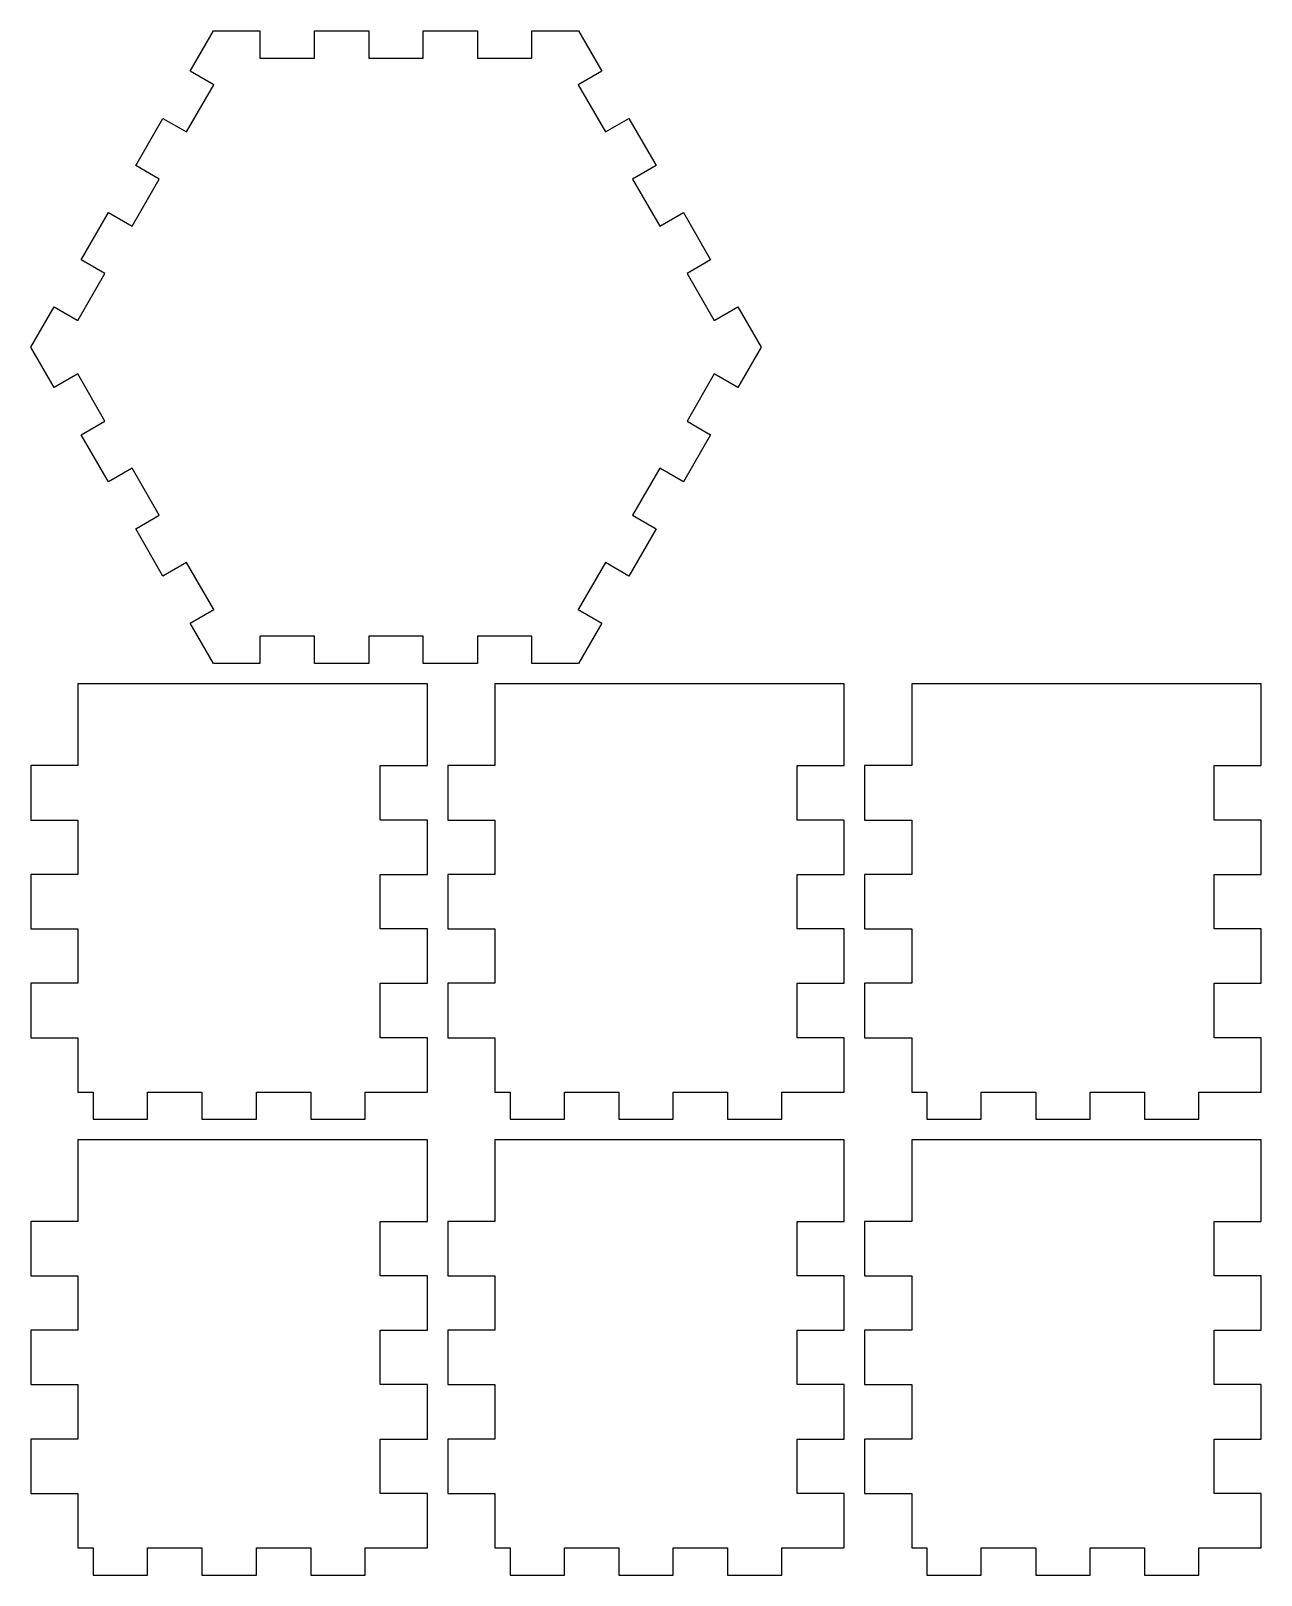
# Model space of a CAD drawing. Header units: inches. Extents: x 0 to 181, y 3 to 230.
import ezdxf

# ---------------------------------------------------------------- set-up
doc = ezdxf.new("R2010")
doc.units = ezdxf.units.IN

msp = doc.modelspace()

# ---------------------------------------------------------------- linework, layer by layer
at = {"layer": 'bottom_outsideCutPath'}
for p, q in [((23.42, 224.07), (26.85, 230)), ((26.85, 230), (33.69, 230)), ((33.69, 230), (33.69, 226)), ((41.69, 226), (41.69, 230)), ((41.69, 230), (49.69, 230)), ((49.69, 230), (49.69, 226)), ((57.69, 226), (57.69, 230)), ((57.69, 230), (65.69, 230)), ((65.69, 230), (65.69, 226)), ((73.69, 226), (73.69, 230)), ((73.69, 230), (80.54, 230)), ((80.54, 230), (83.96, 224.07)), ((33.69, 226), (41.69, 226)), ((49.69, 226), (57.69, 226)), ((65.69, 226), (73.69, 226)), ((26.89, 222.07), (23.42, 224.07)), ((83.96, 224.07), (80.5, 222.07)), ((22.89, 215.14), (26.89, 222.07)), ((80.5, 222.07), (84.5, 215.14)), ((15.42, 210.21), (19.42, 217.14)), ((19.42, 217.14), (22.89, 215.14)), ((84.5, 215.14), (87.96, 217.14)), ((87.96, 217.14), (91.96, 210.21)), ((18.89, 208.21), (15.42, 210.21)), ((91.96, 210.21), (88.5, 208.21)), ((14.89, 201.29), (18.89, 208.21)), ((88.5, 208.21), (92.5, 201.29)), ((7.42, 196.36), (11.42, 203.29)), ((11.42, 203.29), (14.89, 201.29)), ((92.5, 201.29), (95.96, 203.29)), ((95.96, 203.29), (99.96, 196.36)), ((10.89, 194.36), (7.42, 196.36)), ((99.96, 196.36), (96.5, 194.36)), ((6.89, 187.43), (10.89, 194.36)), ((96.5, 194.36), (100.5, 187.43)), ((0, 183.5), (3.42, 189.43)), ((3.42, 189.43), (6.89, 187.43)), ((100.5, 187.43), (103.96, 189.43)), ((103.96, 189.43), (107.39, 183.5)), ((3.42, 177.57), (0, 183.5)), ((107.39, 183.5), (103.96, 177.57)), ((6.89, 179.57), (3.42, 177.57)), ((10.89, 172.64), (6.89, 179.57)), ((100.5, 179.57), (96.5, 172.64)), ((103.96, 177.57), (100.5, 179.57)), ((7.42, 170.64), (10.89, 172.64)), ((96.5, 172.64), (99.96, 170.64)), ((11.42, 163.71), (7.42, 170.64)), ((99.96, 170.64), (95.96, 163.71)), ((14.89, 165.71), (11.42, 163.71)), ((18.89, 158.79), (14.89, 165.71)), ((92.5, 165.71), (88.5, 158.79)), ((95.96, 163.71), (92.5, 165.71)), ((15.42, 156.79), (18.89, 158.79)), ((19.42, 149.86), (15.42, 156.79)), ((91.96, 156.79), (87.96, 149.86)), ((88.5, 158.79), (91.96, 156.79)), ((22.89, 151.86), (19.42, 149.86)), ((26.89, 144.93), (22.89, 151.86)), ((84.5, 151.86), (80.5, 144.93)), ((87.96, 149.86), (84.5, 151.86)), ((23.42, 142.93), (26.89, 144.93)), ((80.5, 144.93), (83.96, 142.93)), ((26.85, 137), (23.42, 142.93)), ((41.69, 141), (33.69, 141)), ((33.69, 141), (33.69, 137)), ((41.69, 137), (41.69, 141)), ((57.69, 141), (49.69, 141)), ((49.69, 141), (49.69, 137)), ((57.69, 137), (57.69, 141)), ((73.69, 141), (65.69, 141)), ((65.69, 141), (65.69, 137)), ((73.69, 137), (73.69, 141)), ((83.96, 142.93), (80.54, 137)), ((33.69, 137), (26.85, 137)), ((49.69, 137), (41.69, 137)), ((65.69, 137), (57.69, 137)), ((80.54, 137), (73.69, 137))]:
    msp.add_line(p, q, dxfattribs=at)
at = {"layer": 'side0_outsideCutPath'}
for p, q in [((6.93, 134), (6.93, 122)), ((58.31, 134), (6.93, 134)), ((58.31, 130), (58.31, 134)), ((58.31, 122), (58.31, 130)), ((6.93, 122), (0, 122)), ((0, 122), (0, 114)), ((51.38, 114), (51.38, 122)), ((51.38, 122), (58.31, 122)), ((0, 114), (6.93, 114)), ((6.93, 114), (6.93, 106)), ((58.31, 114), (51.38, 114)), ((58.31, 106), (58.31, 114)), ((6.93, 106), (0, 106)), ((0, 106), (0, 98)), ((51.38, 98), (51.38, 106)), ((51.38, 106), (58.31, 106)), ((0, 98), (6.93, 98)), ((6.93, 98), (6.93, 90)), ((58.31, 98), (51.38, 98)), ((58.31, 90), (58.31, 98)), ((6.93, 90), (0, 90)), ((0, 90), (0, 82)), ((51.38, 82), (51.38, 90)), ((51.38, 90), (58.31, 90)), ((0, 82), (6.93, 82)), ((6.93, 82), (6.93, 74)), ((58.31, 82), (51.38, 82)), ((58.31, 74), (58.31, 82)), ((6.93, 74), (6.93, 74)), ((6.93, 74), (9.16, 74)), ((9.16, 74), (9.16, 70)), ((17.16, 70), (17.16, 74)), ((17.16, 74), (25.16, 74)), ((25.16, 74), (25.16, 70)), ((33.16, 70), (33.16, 74)), ((33.16, 74), (41.16, 74)), ((41.16, 74), (41.16, 70)), ((49.16, 70), (49.16, 74)), ((49.16, 74), (58.31, 74)), ((9.16, 70), (17.16, 70)), ((25.16, 70), (33.16, 70)), ((41.16, 70), (49.16, 70))]:
    msp.add_line(p, q, dxfattribs=at)
at = {"layer": 'side1_outsideCutPath'}
for p, q in [((6.93, 67), (6.93, 55)), ((58.31, 67), (6.93, 67)), ((58.31, 63), (58.31, 67)), ((58.31, 55), (58.31, 63)), ((6.93, 55), (0, 55)), ((0, 55), (0, 47)), ((51.38, 47), (51.38, 55)), ((51.38, 55), (58.31, 55)), ((0, 47), (6.93, 47)), ((6.93, 47), (6.93, 39)), ((58.31, 47), (51.38, 47)), ((58.31, 39), (58.31, 47)), ((6.93, 39), (0, 39)), ((0, 39), (0, 31)), ((51.38, 31), (51.38, 39)), ((51.38, 39), (58.31, 39)), ((0, 31), (6.93, 31)), ((6.93, 31), (6.93, 23)), ((58.31, 31), (51.38, 31)), ((58.31, 23), (58.31, 31)), ((6.93, 23), (0, 23)), ((0, 23), (0, 15)), ((51.38, 15), (51.38, 23)), ((51.38, 23), (58.31, 23)), ((0, 15), (6.93, 15)), ((6.93, 15), (6.93, 7)), ((58.31, 15), (51.38, 15)), ((58.31, 7), (58.31, 15)), ((6.93, 7), (6.93, 7)), ((6.93, 7), (9.16, 7)), ((9.16, 7), (9.16, 3)), ((17.16, 3), (17.16, 7)), ((17.16, 7), (25.16, 7)), ((25.16, 7), (25.16, 3)), ((33.16, 3), (33.16, 7)), ((33.16, 7), (41.16, 7)), ((41.16, 7), (41.16, 3)), ((49.16, 3), (49.16, 7)), ((49.16, 7), (58.31, 7)), ((9.16, 3), (17.16, 3)), ((25.16, 3), (33.16, 3)), ((41.16, 3), (49.16, 3))]:
    msp.add_line(p, q, dxfattribs=at)
at = {"layer": 'side2_outsideCutPath'}
for p, q in [((68.24, 134), (68.24, 122)), ((119.62, 134), (68.24, 134)), ((119.62, 130), (119.62, 134)), ((119.62, 122), (119.62, 130)), ((68.24, 122), (61.31, 122)), ((61.31, 122), (61.31, 114)), ((112.7, 114), (112.7, 122)), ((112.7, 122), (119.62, 122)), ((61.31, 114), (68.24, 114)), ((68.24, 114), (68.24, 106)), ((119.62, 114), (112.7, 114)), ((119.62, 106), (119.62, 114)), ((68.24, 106), (61.31, 106)), ((61.31, 106), (61.31, 98)), ((112.7, 98), (112.7, 106)), ((112.7, 106), (119.62, 106)), ((61.31, 98), (68.24, 98)), ((68.24, 98), (68.24, 90)), ((119.62, 98), (112.7, 98)), ((119.62, 90), (119.62, 98)), ((68.24, 90), (61.31, 90)), ((61.31, 90), (61.31, 82)), ((112.7, 82), (112.7, 90)), ((112.7, 90), (119.62, 90)), ((61.31, 82), (68.24, 82)), ((68.24, 82), (68.24, 74)), ((119.62, 82), (112.7, 82)), ((119.62, 74), (119.62, 82)), ((68.24, 74), (68.24, 74)), ((68.24, 74), (70.47, 74)), ((70.47, 74), (70.47, 70)), ((78.47, 70), (78.47, 74)), ((78.47, 74), (86.47, 74)), ((86.47, 74), (86.47, 70)), ((94.47, 70), (94.47, 74)), ((94.47, 74), (102.47, 74)), ((102.47, 74), (102.47, 70)), ((110.47, 70), (110.47, 74)), ((110.47, 74), (119.62, 74)), ((70.47, 70), (78.47, 70)), ((86.47, 70), (94.47, 70)), ((102.47, 70), (110.47, 70))]:
    msp.add_line(p, q, dxfattribs=at)
at = {"layer": 'side3_outsideCutPath'}
for p, q in [((68.24, 67), (68.24, 55)), ((119.62, 67), (68.24, 67)), ((119.62, 63), (119.62, 67)), ((119.62, 55), (119.62, 63)), ((68.24, 55), (61.31, 55)), ((61.31, 55), (61.31, 47)), ((112.7, 47), (112.7, 55)), ((112.7, 55), (119.62, 55)), ((61.31, 47), (68.24, 47)), ((68.24, 47), (68.24, 39)), ((119.62, 47), (112.7, 47)), ((119.62, 39), (119.62, 47)), ((68.24, 39), (61.31, 39)), ((61.31, 39), (61.31, 31)), ((112.7, 31), (112.7, 39)), ((112.7, 39), (119.62, 39)), ((61.31, 31), (68.24, 31)), ((68.24, 31), (68.24, 23)), ((119.62, 31), (112.7, 31)), ((119.62, 23), (119.62, 31)), ((68.24, 23), (61.31, 23)), ((61.31, 23), (61.31, 15)), ((112.7, 15), (112.7, 23)), ((112.7, 23), (119.62, 23)), ((61.31, 15), (68.24, 15)), ((68.24, 15), (68.24, 7)), ((119.62, 15), (112.7, 15)), ((119.62, 7), (119.62, 15)), ((68.24, 7), (68.24, 7)), ((68.24, 7), (70.47, 7)), ((70.47, 7), (70.47, 3)), ((78.47, 3), (78.47, 7)), ((78.47, 7), (86.47, 7)), ((86.47, 7), (86.47, 3)), ((94.47, 3), (94.47, 7)), ((94.47, 7), (102.47, 7)), ((102.47, 7), (102.47, 3)), ((110.47, 3), (110.47, 7)), ((110.47, 7), (119.62, 7)), ((70.47, 3), (78.47, 3)), ((86.47, 3), (94.47, 3)), ((102.47, 3), (110.47, 3))]:
    msp.add_line(p, q, dxfattribs=at)
at = {"layer": 'side4_outsideCutPath'}
for p, q in [((129.55, 134), (129.55, 122)), ((180.94, 134), (129.55, 134)), ((180.94, 130), (180.94, 134)), ((180.94, 122), (180.94, 130)), ((129.55, 122), (122.62, 122)), ((122.62, 122), (122.62, 114)), ((174.01, 114), (174.01, 122)), ((174.01, 122), (180.94, 122)), ((122.62, 114), (129.55, 114)), ((129.55, 114), (129.55, 106)), ((180.94, 114), (174.01, 114)), ((180.94, 106), (180.94, 114)), ((129.55, 106), (122.62, 106)), ((122.62, 106), (122.62, 98)), ((174.01, 98), (174.01, 106)), ((174.01, 106), (180.94, 106)), ((122.62, 98), (129.55, 98)), ((129.55, 98), (129.55, 90)), ((180.94, 98), (174.01, 98)), ((180.94, 90), (180.94, 98)), ((129.55, 90), (122.62, 90)), ((122.62, 90), (122.62, 82)), ((174.01, 82), (174.01, 90)), ((174.01, 90), (180.94, 90)), ((122.62, 82), (129.55, 82)), ((129.55, 82), (129.55, 74)), ((180.94, 82), (174.01, 82)), ((180.94, 74), (180.94, 82)), ((129.55, 74), (129.55, 74)), ((129.55, 74), (131.78, 74)), ((131.78, 74), (131.78, 70)), ((139.78, 70), (139.78, 74)), ((139.78, 74), (147.78, 74)), ((147.78, 74), (147.78, 70)), ((155.78, 70), (155.78, 74)), ((155.78, 74), (163.78, 74)), ((163.78, 74), (163.78, 70)), ((171.78, 70), (171.78, 74)), ((171.78, 74), (180.94, 74)), ((131.78, 70), (139.78, 70)), ((147.78, 70), (155.78, 70)), ((163.78, 70), (171.78, 70))]:
    msp.add_line(p, q, dxfattribs=at)
at = {"layer": 'side5_outsideCutPath'}
for p, q in [((129.55, 67), (129.55, 55)), ((180.94, 67), (129.55, 67)), ((180.94, 63), (180.94, 67)), ((180.94, 55), (180.94, 63)), ((129.55, 55), (122.62, 55)), ((122.62, 55), (122.62, 47)), ((174.01, 47), (174.01, 55)), ((174.01, 55), (180.94, 55)), ((122.62, 47), (129.55, 47)), ((129.55, 47), (129.55, 39)), ((180.94, 47), (174.01, 47)), ((180.94, 39), (180.94, 47)), ((129.55, 39), (122.62, 39)), ((122.62, 39), (122.62, 31)), ((174.01, 31), (174.01, 39)), ((174.01, 39), (180.94, 39)), ((122.62, 31), (129.55, 31)), ((129.55, 31), (129.55, 23)), ((180.94, 31), (174.01, 31)), ((180.94, 23), (180.94, 31)), ((129.55, 23), (122.62, 23)), ((122.62, 23), (122.62, 15)), ((174.01, 15), (174.01, 23)), ((174.01, 23), (180.94, 23)), ((122.62, 15), (129.55, 15)), ((129.55, 15), (129.55, 7)), ((180.94, 15), (174.01, 15)), ((180.94, 7), (180.94, 15)), ((129.55, 7), (129.55, 7)), ((129.55, 7), (131.78, 7)), ((131.78, 7), (131.78, 3)), ((139.78, 3), (139.78, 7)), ((139.78, 7), (147.78, 7)), ((147.78, 7), (147.78, 3)), ((155.78, 3), (155.78, 7)), ((155.78, 7), (163.78, 7)), ((163.78, 7), (163.78, 3)), ((171.78, 3), (171.78, 7)), ((171.78, 7), (180.94, 7)), ((131.78, 3), (139.78, 3)), ((147.78, 3), (155.78, 3)), ((163.78, 3), (171.78, 3))]:
    msp.add_line(p, q, dxfattribs=at)

doc.saveas('drawing.dxf')
